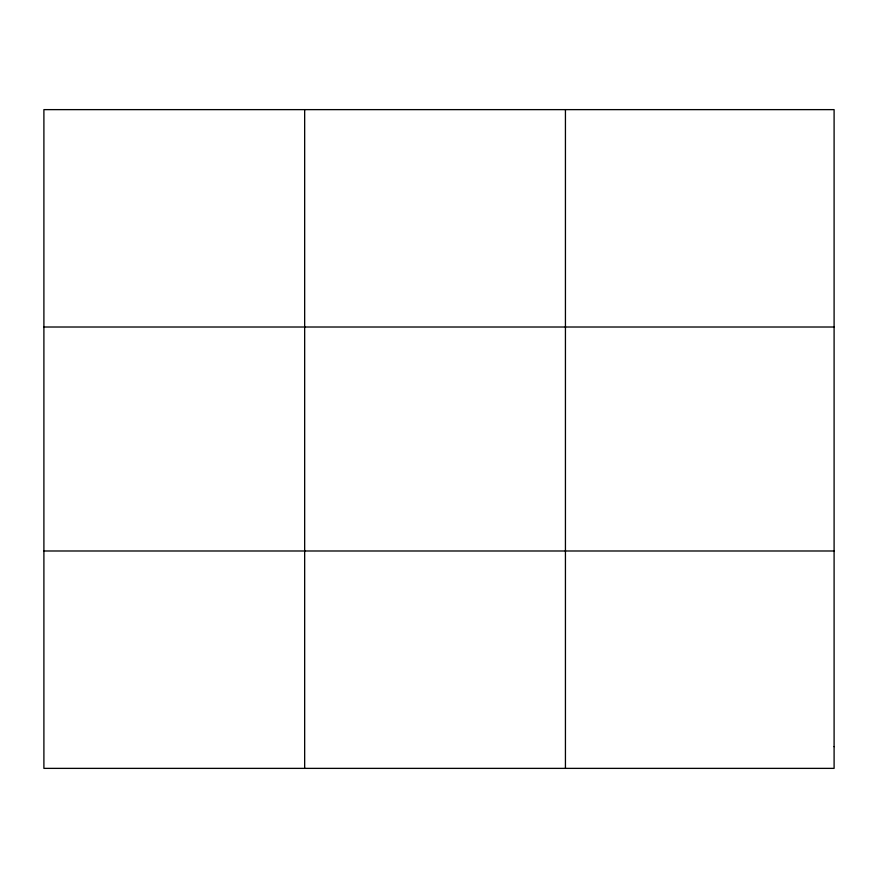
<?xml version="1.0" encoding="UTF-8"?>
<svg xmlns="http://www.w3.org/2000/svg" width="878" height="878" viewBox="0 0 878 878"><rect width="100%" height="100%" fill="white"/><g stroke="black" fill="none" stroke-linecap="round" stroke-linejoin="round"><path stroke-width="1.32" d="M304.666 109.629L304.666 768.371M565.432 109.629L565.432 768.371M43.9 327.011L834.1 327.011M43.9 550.989L834.1 550.989M834.1 746.629L834.1 768.371L43.9 768.371L43.9 109.629L834.1 109.629L834.1 746.629"/></g></svg>
